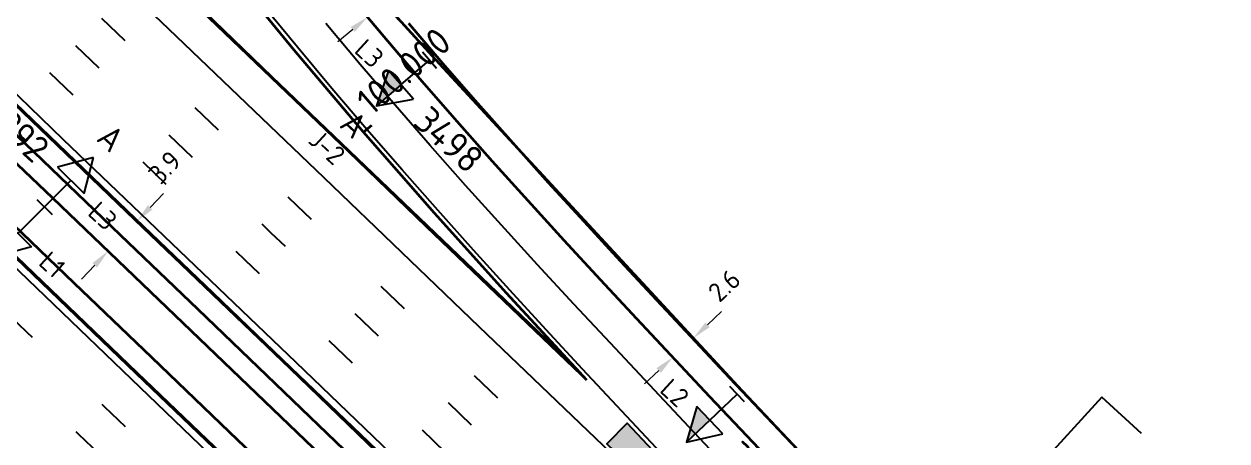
# Model space of a CAD drawing. Header units: metres. Extents: x 134219 to 139080, y 438661 to 444352.
# Drawn here: x 138611.3 to 138723.2, y 439149.3 to 439188.1 of the extents above; entities that cross this region are included whole.
import ezdxf
from ezdxf.enums import TextEntityAlignment as Align

# ---------------------------------------------------------------- set-up
doc = ezdxf.new("R2010")
doc.units = ezdxf.units.M
doc.linetypes.add('13strp', pattern=[4, 1, -3])
doc.linetypes.add('39strp', pattern=[12, 3, -9])
doc.layers.get('DEFPOINTS').update_dxf_attribs({"color": 193})
for name, color, linetype, lineweight in [('N-WE-KL-ET-T18', 1, 'Continuous', 18), ('N-WE-KL-ET-T25', 7, 'Continuous', 25), ('N-WE-KL-ET_LS_OV_ARMATUUR-S', 7, 'Continuous', 25), ('N-WE-KL-ET_LS_OV_ARMATUUR-T18', 1, 'Continuous', 25), ('N-WE-KL-ET_LS_OV_KABEL-G', 10, 'KL-LS-OV-N', 35), ('N-WE-KL-ET_LS_OV_KABEL-M', 7, 'Continuous', 18), ('N-WE-KL-ET_LS_OV_KABEL-T25', 7, 'Continuous', 25), ('Utd-geleiderail-nw', 8, 'glm a2ee v014$0$f2m40080', 35), ('Utd-ondergr-nw', 8, '13strp', 35)]:
    doc.layers.add(name, color=color, linetype=linetype, lineweight=lineweight)
doc.layers.add('N-WE-KL-ET_LS_OV_ARMATUUR-T25', color=2, linetype='Continuous')
doc.layers.add('Utd-weg-nw', color=8, linetype='Continuous')
doc.styles.add('alm a2ee v011$0$rtw_iso', font='NLCS-ISO.ttf')
doc.styles.add('ISO18', font='NLCS-ISO.ttf')
doc.styles.add('ISO25', font='NLCS-ISO.ttf')
doc.styles.add('NLCS-ISO', font='NLCS-ISO.ttf')
doc.styles.add('NLCS_18', font='NLCS-ISO.ttf', dxfattribs={"height": 1.8})
doc.linetypes.add('glm a2ee v014$0$f2m40080', pattern='A,2,-1,[160,RTW.shx,S=0.5,R=0,X=0,Y=0],-1', length=4)
doc.linetypes.add('KL-LS-OV-N', pattern='A,4,-1,[103,NLCS.SHX,S=0.75,R=0,X=0,Y=0],-1,4,-1.5,["0V",Standard,S=1,R=0,X=0,Y=-0.5],-3', length=14.5)
doc.dimstyles.new('NLCS_t18_pijl_Dimension_l3_h1', dxfattribs={"dimtxt": 1.8, "dimasz": 1.8, "dimexe": 2, "dimexo": 2, "dimgap": 0.7, "dimtad": 1, "dimdec": 1, "dimzin": 0, "dimdsep": 46, "dimtxsty": 'NLCS_18', "dimcen": 2.5, "dimdle": 2, "dimclrd": 256, "dimclre": 256, "dimclrt": 256, "dimadec": 1, "dimazin": 0, "dimtfac": 1, "dimtdec": 1, "dimtofl": 0, "dimtmove": 1, "dimatfit": 0, "dimfxl": 0, "dimtolj": 1, "dimtzin": 0, "dimlwd": 18, "dimlwe": 18, "dimarcsym": 0})

# ---------------------------------------------------------------- blocks, each defined once
blk = doc.blocks.new('SKL-ET_OV_ARMATUUR_HD_NATRIUM_1x150W-SO (3)')
for points in [[(3.49, -1.76), (6.49, 0), (3.49, 1.76)], [(3.49, 1.76), (3.49, -1.76)], [(0, 1), (0, -1)], [(3.49, 0), (0, 0)], [(3.49, 0), (6.49, 0)]]:
    blk.add_lwpolyline(points)
blk.add_solid([(3.49, 0), (3.49, -1.76), (6.49, 0)])
at = {"layer": 'N-WE-KL-ET-T18', "linetype": 'ByBlock', "style": 'NLCS-ISO'}
blk.add_attdef('GROEPSNUMMER', text='', height=1.8, dxfattribs=at).set_placement((-2, -4), align=Align.RIGHT)
blk.add_attdef('FASE-AANSLUITING', (10, -4), '', height=1.8, dxfattribs=at)
at = {"layer": 'N-WE-KL-ET-T18', "linetype": 'ByBlock', "style": 'NLCS-ISO', "flags": 1}
for tag, p in [('TYPE_ARMATUUR', (7.76, -13.46)), ('TYPE_FABRIKAAT', (7.76, -17.24)), ('VERMOGEN_LAMP', (7.76, -21.02)), ('SPIEGELSTAND', (7.76, -24.81)), ('HOOGTE_LICHTMAST', (7.76, -28.59)), ('UITLEGGERHOEK', (7.76, -32.38)), ('TYPE_LICHTMAST', (7.76, -36.16)), ('BOTSVRIENDELIJK', (7.76, -39.95)), ('POSITIE_LICHTMAST', (7.76, -43.73)), ('KABELAANSLUITING', (7.76, -47.52)), ('VOEDINGSPUNT', (7.76, -51.3))]:
    blk.add_attdef(tag, p, '', height=1.8, dxfattribs=at)
at = {"layer": 'N-WE-KL-ET-T25', "linetype": 'ByBlock', "style": 'NLCS-ISO'}
blk.add_attdef('MASTNUMMER', text='', height=2.5, dxfattribs=at).set_placement((4, 4.31), align=Align.MIDDLE)
at = {"layer": 'N-WE-KL-ET-T25', "linetype": 'ByBlock', "style": 'NLCS-ISO', "flags": 1}
blk.add_attdef('TYPE_SYMBOOL', (7.76, -10.06), '', height=2.5, dxfattribs=at)
blk = doc.blocks.new('SKL-ET_OV_ARMATUUR_HD_NATRIUM_2x250W-SO (3)')
for p, q in [((-6.49, 0), (-3.49, 1.76)), ((6.49, 0), (3.49, 1.76)), ((-3.49, -1.76), (-6.49, 0)), ((3.49, -1.76), (6.49, 0))]:
    blk.add_line(p, q)
for points in [[(-3.49, 1.76), (-3.49, -1.76)], [(3.49, 1.76), (3.49, -1.76)], [(-3.49, 0), (0, 0)], [(0, 1), (0, -1)], [(3.49, 0), (0, 0)]]:
    blk.add_lwpolyline(points)
at = {"layer": 'N-WE-KL-ET_LS_OV_ARMATUUR-T18', "style": 'ISO18', "flags": 1}
for tag, p in [('TYPE_ARMATUUR', (3.07, -6.82)), ('VERMOGEN_LAMP', (3.07, -10.61)), ('SPIEGELSTAND', (3.07, -14.39)), ('HOOGTE_LICHTMAST', (3.07, -18.17)), ('UITLEGGERHOEK', (3.07, -21.96)), ('TYPE_LICHTMAST', (3.07, -25.74)), ('BOTSVRIENDELIJK', (3.07, -29.53)), ('POSITIE_LICHTMAST', (3.07, -33.31)), ('KABELAANSLUITNG', (3.07, -37.1)), ('VOEDINGSPUNT', (3.07, -48.45))]:
    blk.add_attdef(tag, p, '', height=1.8, dxfattribs=at)
at = {"layer": 'N-WE-KL-ET_LS_OV_ARMATUUR-T18', "style": 'ISO18'}
for tag, p in [('FASE-AANSLUITING_1', (3.07, -40.88)), ('FASE-AANSLUITING_2', (3.07, -44.67)), ('GROEPSNUMMER', (3.07, -52.24))]:
    blk.add_attdef(tag, p, '', height=1.8, dxfattribs=at)
at = {"layer": 'N-WE-KL-ET_LS_OV_ARMATUUR-T25', "style": 'ISO25'}
for tag, p, height in [('MASTNUMMER', (3.07, 7.39), 2.5), ('TYPE_SYMBOOL', (3.07, 3.61), 2.25)]:
    blk.add_attdef(tag, p, '', height=height, dxfattribs=at)
blk = doc.blocks.new('*D282')
at = {"layer": 'DEFPOINTS', "color": 0, "transparency": 16777216}
for p in [(138621.76, 439169.74), (138619.09, 439166.96), (138619.09, 439166.96)]:
    blk.add_point(p, dxfattribs=at)
at = {"layer": 'N-WE-KL-ET_LS_OV_KABEL-M', "linetype": 'Continuous', "lineweight": 18, "transparency": 16777216}
for p, q in [((138623, 439171.03), (138624.25, 439172.33)), ((138617.85, 439165.66), (138616.6, 439164.36))]:
    blk.add_line(p, q, dxfattribs=at)
at = {"layer": 'N-WE-KL-ET_LS_OV_KABEL-M', "lineweight": 18, "transparency": 16777216}
for p, q in [((138621.76, 439169.74), (138620.31, 439171.12)), ((138619.09, 439166.96), (138617.65, 439168.34))]:
    blk.add_line(p, q, dxfattribs=at)
at = {"layer": 'N-WE-KL-ET_LS_OV_KABEL-M', "transparency": 16777216}
for points in [[(138622.79, 439171.24), (138623.22, 439170.83), (138621.76, 439169.74)], [(138617.63, 439165.86), (138618.06, 439165.45), (138619.09, 439166.96)]]:
    blk.add_solid(points, dxfattribs=at)
at = {"layer": 'N-WE-KL-ET_LS_OV_KABEL-M', "transparency": 16777216, "insert": (138624.36, 439174.76), "char_height": 1.8, "attachment_point": 5, "rotation": 46.2058, "style": 'NLCS_18'}
blk.add_mtext('\\A1;3.9', dxfattribs=at)
blk = doc.blocks.new('*D301')
at = {"layer": 'DEFPOINTS', "color": 0, "transparency": 16777216}
for p in [(138673.54, 439158.88), (138673.54, 439158.88), (138671.62, 439157.09)]:
    blk.add_point(p, dxfattribs=at)
at = {"layer": 'N-WE-KL-ET_LS_OV_KABEL-M', "linetype": 'Continuous', "lineweight": 18, "transparency": 16777216}
for p, q in [((138674.85, 439160.11), (138676.16, 439161.34)), ((138670.31, 439155.86), (138668.99, 439154.63))]:
    blk.add_line(p, q, dxfattribs=at)
at = {"layer": 'N-WE-KL-ET_LS_OV_KABEL-M', "lineweight": 18, "transparency": 16777216}
for p, q in [((138673.54, 439158.88), (138674.9, 439157.42)), ((138671.62, 439157.09), (138672.99, 439155.63))]:
    blk.add_line(p, q, dxfattribs=at)
at = {"layer": 'N-WE-KL-ET_LS_OV_KABEL-M', "transparency": 16777216}
for points in [[(138674.65, 439160.33), (138675.05, 439159.9), (138673.54, 439158.88)], [(138670.1, 439156.08), (138670.51, 439155.64), (138671.62, 439157.09)]]:
    blk.add_solid(points, dxfattribs=at)
at = {"layer": 'N-WE-KL-ET_LS_OV_KABEL-M', "transparency": 16777216, "insert": (138676.41, 439163.76), "char_height": 1.8, "attachment_point": 5, "rotation": 43.0938, "style": 'NLCS_18'}
blk.add_mtext('\\A1;2.6', dxfattribs=at)
blk = doc.blocks.new('*D302')
at = {"layer": 'DEFPOINTS', "color": 0, "transparency": 16777216}
for p in [(138644.78, 439190.03), (138644.78, 439190.03), (138643.22, 439188.73)]:
    blk.add_point(p, dxfattribs=at)
at = {"layer": 'N-WE-KL-ET_LS_OV_KABEL-M', "linetype": 'Continuous', "lineweight": 18, "transparency": 16777216}
for p, q in [((138646.16, 439191.18), (138647.54, 439192.33)), ((138641.84, 439187.58), (138640.45, 439186.43))]:
    blk.add_line(p, q, dxfattribs=at)
at = {"layer": 'N-WE-KL-ET_LS_OV_KABEL-M', "lineweight": 18, "transparency": 16777216}
for p, q in [((138644.78, 439190.03), (138646.06, 439188.49)), ((138643.22, 439188.73), (138644.5, 439187.19))]:
    blk.add_line(p, q, dxfattribs=at)
at = {"layer": 'N-WE-KL-ET_LS_OV_KABEL-M', "transparency": 16777216}
for points in [[(138645.97, 439191.41), (138646.35, 439190.95), (138644.78, 439190.03)], [(138641.65, 439187.81), (138642.03, 439187.35), (138643.22, 439188.73)]]:
    blk.add_solid(points, dxfattribs=at)
at = {"layer": 'N-WE-KL-ET_LS_OV_KABEL-M', "transparency": 16777216, "insert": (138647.89, 439194.7), "char_height": 1.8, "attachment_point": 5, "rotation": 39.7855, "style": 'NLCS_18'}
blk.add_mtext('\\A1;2.0', dxfattribs=at)

msp = doc.modelspace()

# ---------------------------------------------------------------- hatches: boundary and pattern name
at = {"layer": 'Utd-weg-nw', "linetype": 'Continuous'}
msp.add_hatch(color=256, dxfattribs=at).paths.add_polyline_path([(138704.08, 439112.04), (138697.21, 439119.31), (138690.35, 439126.58), (138683.48, 439133.85), (138678.21, 439139.44), (138676.62, 439141.13), (138669.76, 439148.41), (138667.36, 439150.98), (138665.49, 439149.03), (138668.27, 439146.37), (138675.48, 439139.45), (138682.7, 439132.53), (138689.92, 439125.61), (138697.14, 439118.69)])

# ---------------------------------------------------------------- linework, layer by layer
at = {"layer": 'N-WE-KL-ET_LS_OV_KABEL-G', "elevation": 1.17, "flags": 128}
msp.add_lwpolyline([(138088.64, 439676.43), (138088.64, 439676.43), (138097.5, 439666.65), (138107.23, 439656.38), (138139.91, 439624.96), (138141.78, 439623.5), (138425.82, 439351.41), (138520.26, 439261.98), (138566.89, 439216.72), (138613.92, 439171.92), (138660.91, 439126.84), (138707.71, 439081.89), (138754.75, 439037.02), (138768.95, 439023.34), (138801.31, 438992.45), (138850.33, 438944.62), (138896.9, 438900.49), (138941.92, 438857.34)], dxfattribs=at)
at = {"layer": 'N-WE-KL-ET_LS_OV_KABEL-G', "flags": 128}
msp.add_lwpolyline([(138793.83, 439038.48), (138767.87, 439063.94), (138739.59, 439090.45), (138709.87, 439120.39), (138704.57, 439125.91), (138678.08, 439153.98), (138649.93, 439184.37), (138642.16, 439192.9), (138624.34, 439217.05), (138615.39, 439229.37), (138606.02, 439243.82), (138594.17, 439264.3), (138575.76, 439297.58), (138548.77, 439335.49), (138539.35, 439347.97), (138528.26, 439360.35), (138511.1, 439376.06), (138499.13, 439386.28), (138490.86, 439393.29), (138490.62, 439394.15), (138489.95, 439394.76), (138489.07, 439394.77), (138483.42, 439399.88), (138469.12, 439413.69), (138466.72, 439415.98)], dxfattribs=at)
at = {"layer": 'N-WE-KL-ET_LS_OV_KABEL-T25'}
for p, q in [((138711.53, 439153.38), (138695.33, 439135.7)), ((138715.22, 439150), (138711.53, 439153.38))]:
    msp.add_line(p, q, dxfattribs=at)
at = {"layer": 'Utd-geleiderail-nw', "linetype": 'Continuous', "flags": 128}
for points in [[(138605.76, 439182.33), (138612.98, 439175.41), (138620.2, 439168.49), (138627.42, 439161.57), (138634.64, 439154.64), (138641.86, 439147.72), (138649.07, 439140.8), (138656.29, 439133.88), (138663.51, 439126.96), (138670.73, 439120.04), (138677.95, 439113.12), (138685.17, 439106.2), (138692.38, 439099.28), (138699.6, 439092.36), (138706.82, 439085.44), (138714.04, 439078.52), (138721.26, 439071.6)], [(138608.69, 439170.93), (138615.91, 439164.01), (138623.13, 439157.09), (138630.35, 439150.17), (138637.57, 439143.25), (138644.78, 439136.33), (138652, 439129.41), (138659.22, 439122.49), (138666.44, 439115.57), (138673.66, 439108.64), (138680.87, 439101.72), (138688.09, 439094.8), (138695.31, 439087.88), (138702.53, 439080.96), (138709.75, 439074.04), (138716.97, 439067.12)]]:
    msp.add_lwpolyline(points, dxfattribs=at)
at = {"layer": 'Utd-ondergr-nw', "color": 7, "linetype": 'Continuous'}
msp.add_line((138642.86, 439178.03), (138643.62, 439178.68), dxfattribs=at)
at = {"layer": 'Utd-ondergr-nw', "linetype": 'Continuous', "flags": 128}
for points in [[(138663.6, 439155), (138662.93, 439155.71), (138659.54, 439159.39), (138656.16, 439163.07), (138652.8, 439166.78), (138649.46, 439170.51), (138646.15, 439174.26), (138642.86, 439178.03), (138639.61, 439181.84), (138636.39, 439185.67), (138633.43, 439189.27), (138632.75, 439190.11), (138630.08, 439193.44), (138628.9, 439194.92), (138626.99, 439197.37), (138623.94, 439201.34), (138620.93, 439205.35), (138617.98, 439209.39), (138615.06, 439213.46), (138612.19, 439217.56), (138609.94, 439220.85)], [(138605.38, 439210.82), (138612.6, 439203.9), (138619.81, 439196.98), (138627.03, 439190.06), (138634.25, 439183.14), (138641.47, 439176.22), (138648.69, 439169.3), (138655.9, 439162.38), (138663.12, 439155.46), (138663.6, 439155)], [(138605.43, 439210.87), (138612.64, 439203.95), (138619.86, 439197.03), (138627.08, 439190.11), (138634.3, 439183.19), (138641.52, 439176.27), (138648.74, 439169.35), (138655.95, 439162.43), (138662.78, 439155.89)], [(138716.77, 439110.27), (138716.71, 439110.33), (138716.56, 439110.48), (138709.81, 439117.3), (138702.82, 439124.43), (138695.87, 439131.59), (138688.95, 439138.79), (138683.63, 439144.39), (138683.53, 439144.48), (138681.95, 439146.15), (138675.08, 439153.4), (138668.27, 439160.67), (138664.88, 439164.31), (138661.51, 439167.96), (138658.17, 439171.63), (138654.86, 439175.31), (138651.57, 439179.01), (138648.31, 439182.73), (138645.1, 439186.49), (138641.93, 439190.27)], [(138718.62, 439112.02), (138718.51, 439112.13), (138718.37, 439112.27), (138711.62, 439119.09), (138704.64, 439126.21), (138697.7, 439133.37), (138690.79, 439140.56), (138685.48, 439146.14), (138685.38, 439146.24), (138683.8, 439147.9), (138676.94, 439155.15), (138670.13, 439162.4), (138666.76, 439166.03), (138663.4, 439169.68), (138660.07, 439173.33), (138656.76, 439177.01), (138653.49, 439180.69), (138650.24, 439184.4), (138647.05, 439188.14)], [(138607.13, 439183.76), (138614.35, 439176.84), (138621.57, 439169.92), (138628.79, 439162.99), (138636.01, 439156.07), (138643.23, 439149.15), (138650.44, 439142.23), (138657.66, 439135.31), (138664.88, 439128.39), (138672.1, 439121.47), (138679.32, 439114.55), (138686.54, 439107.63), (138693.75, 439100.71), (138700.7, 439094.05)], [(138607.18, 439183.81), (138614.4, 439176.89), (138621.62, 439169.97), (138628.84, 439163.04), (138636.06, 439156.12), (138643.27, 439149.2), (138650.49, 439142.28), (138657.71, 439135.36), (138664.93, 439128.44), (138672.15, 439121.52), (138679.37, 439114.6), (138686.58, 439107.68), (138693.8, 439100.76), (138700.75, 439094.1)], [(138607.27, 439169.45), (138614.49, 439162.53), (138621.71, 439155.61), (138628.93, 439148.69), (138636.15, 439141.77), (138643.36, 439134.85), (138650.58, 439127.93), (138657.8, 439121.01), (138665.02, 439114.09), (138672.24, 439107.17), (138679.46, 439100.24), (138686.67, 439093.32), (138693.89, 439086.4), (138701.11, 439079.48), (138708.33, 439072.56), (138715.55, 439065.64)], [(138607.32, 439169.5), (138614.54, 439162.58), (138621.76, 439155.66), (138628.98, 439148.74), (138636.19, 439141.82), (138643.41, 439134.9), (138650.63, 439127.98), (138657.85, 439121.06), (138665.07, 439114.14), (138672.29, 439107.22), (138679.5, 439100.29), (138686.72, 439093.37), (138693.94, 439086.45), (138701.16, 439079.53), (138708.38, 439072.61), (138715.6, 439065.69)]]:
    msp.add_lwpolyline(points, dxfattribs=at)
at = {"layer": 'Utd-weg-nw', "linetype": '39strp', "flags": 128}
for points in [[(138401.94, 439396.25), (138405.67, 439392.66), (138412.89, 439385.74), (138420.11, 439378.82), (138427.33, 439371.9), (138434.55, 439364.98), (138441.76, 439358.06), (138448.98, 439351.14), (138456.2, 439344.22), (138463.42, 439337.3), (138470.64, 439330.38), (138477.86, 439323.46), (138485.07, 439316.54), (138492.29, 439309.62), (138499.51, 439302.69), (138506.73, 439295.77), (138513.95, 439288.85), (138521.17, 439281.93), (138528.38, 439275.01), (138535.6, 439268.09), (138542.82, 439261.17), (138550.04, 439254.25), (138557.26, 439247.33), (138564.48, 439240.41), (138571.69, 439233.49), (138578.91, 439226.57), (138586.13, 439219.65), (138593.35, 439212.73), (138600.57, 439205.81), (138607.79, 439198.88), (138615, 439191.96), (138622.22, 439185.04), (138629.44, 439178.12), (138636.66, 439171.2), (138643.88, 439164.28), (138651.09, 439157.36), (138658.31, 439150.44), (138665.53, 439143.52), (138672.75, 439136.6), (138679.97, 439129.68), (138687.19, 439122.76), (138694.4, 439115.84), (138701.62, 439108.92), (138708.57, 439102.26)], [(138399.52, 439393.72), (138403.25, 439390.14), (138410.47, 439383.22), (138417.69, 439376.3), (138424.91, 439369.38), (138432.12, 439362.45), (138439.34, 439355.53), (138446.56, 439348.61), (138453.78, 439341.69), (138461, 439334.77), (138468.22, 439327.85), (138475.43, 439320.93), (138482.65, 439314.01), (138489.87, 439307.09), (138497.09, 439300.17), (138504.31, 439293.25), (138511.53, 439286.33), (138518.74, 439279.41), (138525.96, 439272.49), (138533.18, 439265.57), (138540.4, 439258.64), (138547.62, 439251.72), (138554.83, 439244.8), (138562.05, 439237.88), (138569.27, 439230.96), (138576.49, 439224.04), (138583.71, 439217.12), (138590.93, 439210.2), (138598.14, 439203.28), (138605.36, 439196.36), (138612.58, 439189.44), (138619.8, 439182.52), (138627.02, 439175.6), (138634.24, 439168.68), (138641.45, 439161.75), (138648.67, 439154.83), (138655.89, 439147.91), (138663.11, 439140.99), (138670.33, 439134.07), (138677.55, 439127.15), (138684.76, 439120.23), (138691.98, 439113.31), (138699.2, 439106.39), (138706.15, 439099.73)], [(138397.09, 439391.19), (138400.83, 439387.61), (138408.05, 439380.69), (138415.26, 439373.77), (138422.48, 439366.85), (138429.7, 439359.93), (138436.92, 439353.01), (138444.14, 439346.09), (138451.36, 439339.17), (138458.57, 439332.25), (138465.79, 439325.32), (138473.01, 439318.4), (138480.23, 439311.48), (138487.45, 439304.56), (138494.67, 439297.64), (138501.88, 439290.72), (138509.1, 439283.8), (138516.32, 439276.88), (138523.54, 439269.96), (138530.76, 439263.04), (138537.98, 439256.12), (138545.19, 439249.2), (138552.41, 439242.28), (138559.63, 439235.36), (138566.85, 439228.44), (138574.07, 439221.51), (138581.29, 439214.59), (138588.5, 439207.67), (138595.72, 439200.75), (138602.94, 439193.83), (138610.16, 439186.91), (138617.38, 439179.99), (138624.6, 439173.07), (138631.81, 439166.15), (138639.03, 439159.23), (138646.25, 439152.31), (138653.47, 439145.39), (138660.69, 439138.47), (138667.91, 439131.55), (138675.12, 439124.62), (138682.34, 439117.7), (138689.56, 439110.78), (138696.78, 439103.86), (138703.72, 439097.2)], [(138384.64, 439376.95), (138387.75, 439373.97), (138394.97, 439367.05), (138402.18, 439360.13), (138409.4, 439353.21), (138416.62, 439346.29), (138423.84, 439339.37), (138431.06, 439332.44), (138438.28, 439325.52), (138445.49, 439318.6), (138452.71, 439311.68), (138459.93, 439304.76), (138467.15, 439297.84), (138474.37, 439290.92), (138481.59, 439284), (138488.8, 439277.08), (138496.02, 439270.16), (138503.24, 439263.24), (138510.46, 439256.32), (138517.68, 439249.4), (138524.9, 439242.48), (138532.11, 439235.55), (138539.33, 439228.63), (138546.55, 439221.71), (138553.77, 439214.79), (138560.99, 439207.87), (138568.21, 439200.95), (138575.42, 439194.03), (138582.64, 439187.11), (138589.86, 439180.19), (138597.08, 439173.27), (138604.3, 439166.35), (138611.52, 439159.43), (138618.73, 439152.51), (138625.95, 439145.59), (138633.17, 439138.66), (138640.39, 439131.74), (138647.61, 439124.82), (138654.83, 439117.9), (138662.04, 439110.98), (138669.26, 439104.06), (138676.48, 439097.14), (138683.7, 439090.22), (138690.92, 439083.3), (138698.14, 439076.38), (138705.35, 439069.46), (138712.57, 439062.54), (138719.79, 439055.62), (138722.29, 439053.22), (138727.01, 439048.7), (138734.23, 439041.77), (138741.44, 439034.85), (138748.66, 439027.93), (138755.88, 439021.01), (138763.1, 439014.09), (138770.32, 439007.17), (138777.54, 439000.25), (138784.75, 438993.33), (138791.97, 438986.41), (138799.1, 438979.58)], [(138382.22, 439374.42), (138385.33, 439371.44), (138392.54, 439364.52), (138399.76, 439357.6), (138406.98, 439350.68), (138414.2, 439343.76), (138421.42, 439336.84), (138428.64, 439329.92), (138435.85, 439323), (138443.07, 439316.08), (138450.29, 439309.16), (138457.51, 439302.24), (138464.73, 439295.31), (138471.95, 439288.39), (138479.16, 439281.47), (138486.38, 439274.55), (138493.6, 439267.63), (138500.82, 439260.71), (138508.04, 439253.79), (138515.26, 439246.87), (138522.47, 439239.95), (138529.69, 439233.03), (138536.91, 439226.11), (138544.13, 439219.19), (138551.35, 439212.27), (138558.57, 439205.35), (138565.78, 439198.42), (138573, 439191.5), (138580.22, 439184.58), (138587.44, 439177.66), (138594.66, 439170.74), (138601.87, 439163.82), (138609.09, 439156.9), (138616.31, 439149.98), (138623.53, 439143.06), (138630.75, 439136.14), (138637.97, 439129.22), (138645.18, 439122.3), (138652.4, 439115.38), (138659.62, 439108.46), (138666.84, 439101.53), (138674.06, 439094.61), (138681.28, 439087.69), (138688.49, 439080.77), (138695.71, 439073.85), (138702.93, 439066.93), (138710.15, 439060.01), (138717.37, 439053.09), (138719.87, 439050.7), (138724.59, 439046.17), (138731.8, 439039.25), (138739.02, 439032.33), (138746.24, 439025.41), (138753.46, 439018.49), (138760.68, 439011.57), (138767.9, 439004.65), (138775.11, 438997.72), (138782.33, 438990.8), (138789.55, 438983.88), (138796.68, 438977.05)], [(138379.79, 439371.9), (138382.9, 439368.92), (138390.12, 439362), (138397.34, 439355.07), (138404.56, 439348.15), (138411.78, 439341.23), (138419, 439334.31), (138426.21, 439327.39), (138433.43, 439320.47), (138440.65, 439313.55), (138447.87, 439306.63), (138455.09, 439299.71), (138462.3, 439292.79), (138469.52, 439285.87), (138476.74, 439278.95), (138483.96, 439272.03), (138491.18, 439265.11), (138498.4, 439258.18), (138505.61, 439251.26), (138512.83, 439244.34), (138520.05, 439237.42), (138527.27, 439230.5), (138534.49, 439223.58), (138541.71, 439216.66), (138548.92, 439209.74), (138556.14, 439202.82), (138563.36, 439195.9), (138570.58, 439188.98), (138577.8, 439182.06), (138585.02, 439175.14), (138592.23, 439168.22), (138599.45, 439161.29), (138606.67, 439154.37), (138613.89, 439147.45), (138621.11, 439140.53), (138628.33, 439133.61), (138635.54, 439126.69), (138642.76, 439119.77), (138649.98, 439112.85), (138657.2, 439105.93), (138664.42, 439099.01), (138671.64, 439092.09), (138678.85, 439085.17), (138686.07, 439078.25), (138693.29, 439071.33), (138700.51, 439064.4), (138707.73, 439057.48), (138714.95, 439050.56), (138717.44, 439048.17), (138722.16, 439043.64), (138729.38, 439036.72), (138736.6, 439029.8), (138743.82, 439022.88), (138751.04, 439015.96), (138758.26, 439009.04), (138765.47, 439002.12), (138772.69, 438995.2), (138779.91, 438988.28), (138787.13, 438981.36), (138794.25, 438974.53)]]:
    msp.add_lwpolyline(points, dxfattribs=at)
at = {"layer": 'Utd-weg-nw', "linetype": 'Continuous', "flags": 128}
for points in [[(138610.28, 439201.48), (138617.49, 439194.56), (138624.71, 439187.64), (138631.93, 439180.72), (138639.15, 439173.8), (138646.37, 439166.88), (138653.59, 439159.96), (138660.8, 439153.04), (138668.02, 439146.12), (138675.24, 439139.2), (138682.46, 439132.28), (138689.68, 439125.36), (138696.9, 439118.43), (138704.11, 439111.51), (138711.06, 439104.85)], [(138711.23, 439105.04), (138704.37, 439112.31), (138697.5, 439119.58), (138690.64, 439126.86), (138683.78, 439134.13), (138678.5, 439139.72), (138676.91, 439141.4), (138670.06, 439148.68), (138663.23, 439155.99), (138659.83, 439159.66), (138656.45, 439163.34), (138653.09, 439167.05), (138649.76, 439170.77), (138646.45, 439174.52), (138643.16, 439178.29), (138639.91, 439182.09), (138636.7, 439185.93), (138633.74, 439189.52)], [(138714.33, 439107.97), (138714.33, 439107.97), (138714.19, 439108.11), (138707.42, 439114.95), (138700.42, 439122.09), (138693.46, 439129.27), (138686.53, 439136.48), (138681.19, 439142.08), (138681.1, 439142.18), (138679.51, 439143.85), (138672.64, 439151.11), (138665.81, 439158.39), (138662.42, 439162.04), (138659.04, 439165.7), (138655.68, 439169.38), (138652.35, 439173.08), (138649.05, 439176.8), (138645.78, 439180.55), (138642.55, 439184.32), (138639.35, 439188.13)], [(138607.67, 439184.31), (138614.89, 439177.39), (138622.1, 439170.47), (138629.32, 439163.55), (138636.54, 439156.63), (138643.76, 439149.71), (138650.98, 439142.79), (138658.2, 439135.87), (138665.41, 439128.95), (138672.63, 439122.03), (138679.85, 439115.11), (138687.07, 439108.18), (138694.29, 439101.26), (138701.23, 439094.6)], [(138606.79, 439168.95), (138614.01, 439162.03), (138621.23, 439155.1), (138628.44, 439148.18), (138635.66, 439141.26), (138642.88, 439134.34), (138650.1, 439127.42), (138657.32, 439120.5), (138664.54, 439113.58), (138671.75, 439106.66), (138678.97, 439099.74), (138686.19, 439092.82), (138693.41, 439085.9), (138700.63, 439078.98), (138707.84, 439072.06), (138715.06, 439065.14)]]:
    msp.add_lwpolyline(points, dxfattribs=at)
at = {"layer": 'Utd-weg-nw', "linetype": 'Continuous'}
msp.add_lwpolyline([(138704.08, 439112.04), (138697.21, 439119.31), (138690.35, 439126.58), (138683.48, 439133.85), (138678.21, 439139.44), (138676.62, 439141.13), (138669.76, 439148.41), (138667.36, 439150.98), (138665.49, 439149.03), (138668.27, 439146.37), (138675.48, 439139.45), (138682.7, 439132.53), (138689.92, 439125.61), (138697.14, 439118.69), (138704.08, 439112.04)], dxfattribs=at)

# ---------------------------------------------------------------- block references
at = {"layer": 'N-WE-KL-ET_LS_OV_ARMATUUR-S'}
ref = msp.add_blockref('SKL-ET_OV_ARMATUUR_HD_NATRIUM_1x150W-SO (3)', (138648.98, 439184.72, 1.03), dxfattribs=dict(at, rotation=220.7208339433926))
ref.add_attrib('MASTNUMMER', '3498', (138647.36, 439178.78, 1.03), dxfattribs={"layer": 'N-WE-KL-ET_LS_OV_ARMATUUR-T25', "height": 2.5, "rotation": 317.498, "style": 'ISO25'})
ref.add_attrib('TYPE_SYMBOOL', 'A', (138640.49, 439178.58, 1.03), dxfattribs={"layer": 'N-WE-KL-ET_LS_OV_ARMATUUR-T25', "height": 2.25, "rotation": 317.498, "style": 'ISO25'})
ref.add_attrib('FASE-AANSLUITING_1', 'L3', (138641.88, 439185.51, 1.03), dxfattribs={"layer": 'N-WE-KL-ET_LS_OV_ARMATUUR-T18', "height": 1.8, "rotation": 317.498, "style": 'ISO18'})
ref.add_attrib('GROEPSNUMMER', 'J-2', (138637.6, 439177.12, 1.03), dxfattribs={"layer": 'N-WE-KL-ET_LS_OV_ARMATUUR-T18', "height": 1.8, "rotation": 317.498, "style": 'ISO18'})
ref = msp.add_blockref('SKL-ET_OV_ARMATUUR_HD_NATRIUM_2x250W-SO (3)', (138613.16, 439171.07, 1.68), dxfattribs=dict(at, rotation=45.25091242126414))
ref.add_attrib('MASTNUMMER', '3292', (138607.21, 439179.55, 1.68), dxfattribs={"layer": 'N-WE-KL-ET_LS_OV_ARMATUUR-T25', "height": 2.5, "rotation": 317.498, "style": 'ISO25'})
ref.add_attrib('TYPE_SYMBOOL', 'A', (138617.89, 439177.31, 1.68), dxfattribs={"layer": 'N-WE-KL-ET_LS_OV_ARMATUUR-T25', "height": 2.25, "rotation": 317.498, "style": 'ISO25'})
ref.add_attrib('FASE-AANSLUITING_1', 'L3', (138617.08, 439170.4, 1.68), dxfattribs={"layer": 'N-WE-KL-ET_LS_OV_ARMATUUR-T18', "height": 1.8, "rotation": 317.498, "style": 'ISO18'})
ref.add_attrib('FASE-AANSLUITING_2', 'L1', (138612.51, 439165.76, 1.68), dxfattribs={"layer": 'N-WE-KL-ET_LS_OV_ARMATUUR-T18', "height": 1.8, "rotation": 317.498, "style": 'ISO18'})
ref.add_attrib('GROEPSNUMMER', 'J-1', (138605.31, 439165.03, 1.68), dxfattribs={"layer": 'N-WE-KL-ET_LS_OV_ARMATUUR-T18', "height": 1.8, "rotation": 317.498, "style": 'ISO18'})
ref = msp.add_blockref('SKL-ET_OV_ARMATUUR_HD_NATRIUM_1x150W-SO (3)', (138677.6, 439153.66, 1.1), dxfattribs=dict(at, rotation=223.597801704129))
ref.add_attrib('MASTNUMMER', '3497', (138676.29, 439147.65, 1.1), dxfattribs={"layer": 'N-WE-KL-ET_LS_OV_ARMATUUR-T25', "height": 2.5, "rotation": 317.498, "style": 'ISO25'})
ref.add_attrib('TYPE_SYMBOOL', 'A', (138669.66, 439147.28, 1.1), dxfattribs={"layer": 'N-WE-KL-ET_LS_OV_ARMATUUR-T25', "height": 2.25, "rotation": 317.498, "style": 'ISO25'})
ref.add_attrib('FASE-AANSLUITING_1', 'L2', (138670.3, 439153.93, 1.1), dxfattribs={"layer": 'N-WE-KL-ET_LS_OV_ARMATUUR-T18', "height": 1.8, "rotation": 317.498, "style": 'ISO18'})
ref.add_attrib('GROEPSNUMMER', 'J-2', (138666.46, 439145.3, 1.1), dxfattribs={"layer": 'N-WE-KL-ET_LS_OV_ARMATUUR-T18', "height": 1.8, "rotation": 317.498, "style": 'ISO18'})

# ---------------------------------------------------------------- texts
at = {"layer": 'Utd-ondergr-nw', "color": 7, "style": 'alm a2ee v011$0$rtw_iso'}
msp.add_text('100.000', height=2.5, rotation=40.7841, dxfattribs=at).set_placement((138643.59, 439179.48))

# ---------------------------------------------------------------- dimensions: what is measured, and where the dimension line sits
at = {"layer": 'N-WE-KL-ET_LS_OV_KABEL-M'}
for base, p1, p2, angle, picture, middle in [((138644.78, 439190.03), (138643.22, 439188.73), (138644.78, 439190.03), 39.7855, '*D302', (138648.91, 439193.47)), ((138619.09, 439166.96), (138621.76, 439169.74), (138619.09, 439166.96), 226.2058, '*D282', (138625.51, 439173.65)), ((138673.54, 439158.88), (138671.62, 439157.09), (138673.54, 439158.88), 43.0938, '*D301', (138677.5, 439162.59))]:
    dim = msp.add_linear_dim(base=base, p1=p1, p2=p2, angle=angle, dimstyle='NLCS_t18_pijl_Dimension_l3_h1', dxfattribs=at)
    dim.commit()
    dim.dimension.update_dxf_attribs({"geometry": picture, "text_midpoint": middle, "dimtype": 161})

doc.saveas('drawing.dxf')
